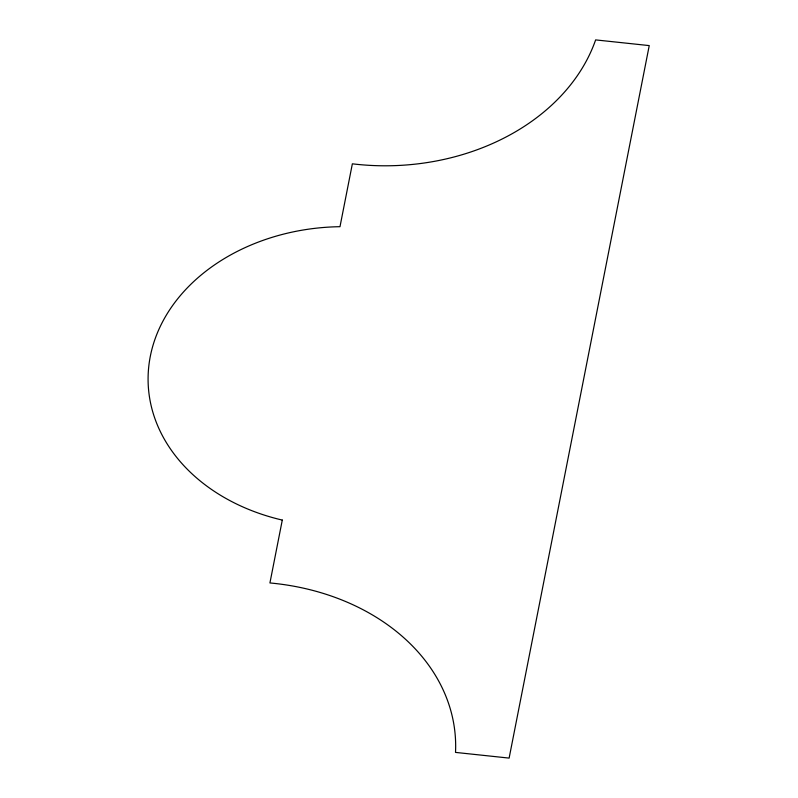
<?xml version="1.0" encoding="UTF-8"?>
<svg xmlns="http://www.w3.org/2000/svg" width="798" height="798" viewBox="0 0 798 798"><rect width="100%" height="100%" fill="white"/><g stroke="black" fill="none" stroke-linecap="round" stroke-linejoin="round"><path stroke-width="1.2" d="M282.293 520.077L269.924 582.949A214.333 167.041 -2 0 1 455.508 752.404L509.124 758.1L649.243 45.596L595.637 39.9A214.333 167.041 -2 0 1 352.357 163.819L339.988 226.692A192.138 149.745 -2 0 0 150.313 356.307A192.138 149.745 -2 0 0 282.293 520.077"/></g></svg>
